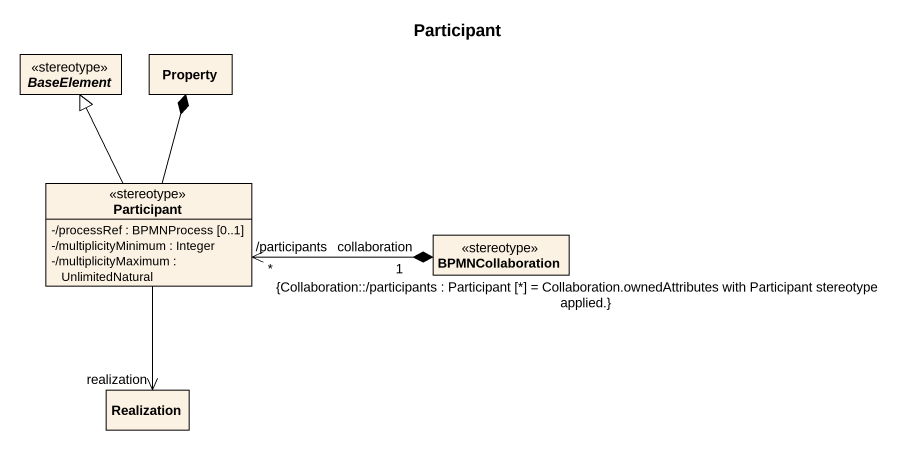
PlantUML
@startuml
title Participant
hide circle
hide empty members
skinparam classAttributeIconSize 0
abstract class BaseElement <<stereotype>>
class Property
class "Participant" as Participant_ <<stereotype>> {
  -/processRef : BPMNProcess [0..1]
  -/multiplicityMinimum : Integer
  -/multiplicityMaximum : UnlimitedNatural
}
class BPMNCollaboration <<stereotype>>
class Realization
Participant_ -up-|> BaseElement
Participant_ -up-* Property
Participant_ --> "realization" Realization
BPMNCollaboration "collaboration\n1" *-left-> "/participants\n*\n{Collaboration::/participants : Participant [*] = Collaboration.ownedAttributes with Participant stereotype applied.}" Participant_
@enduml
